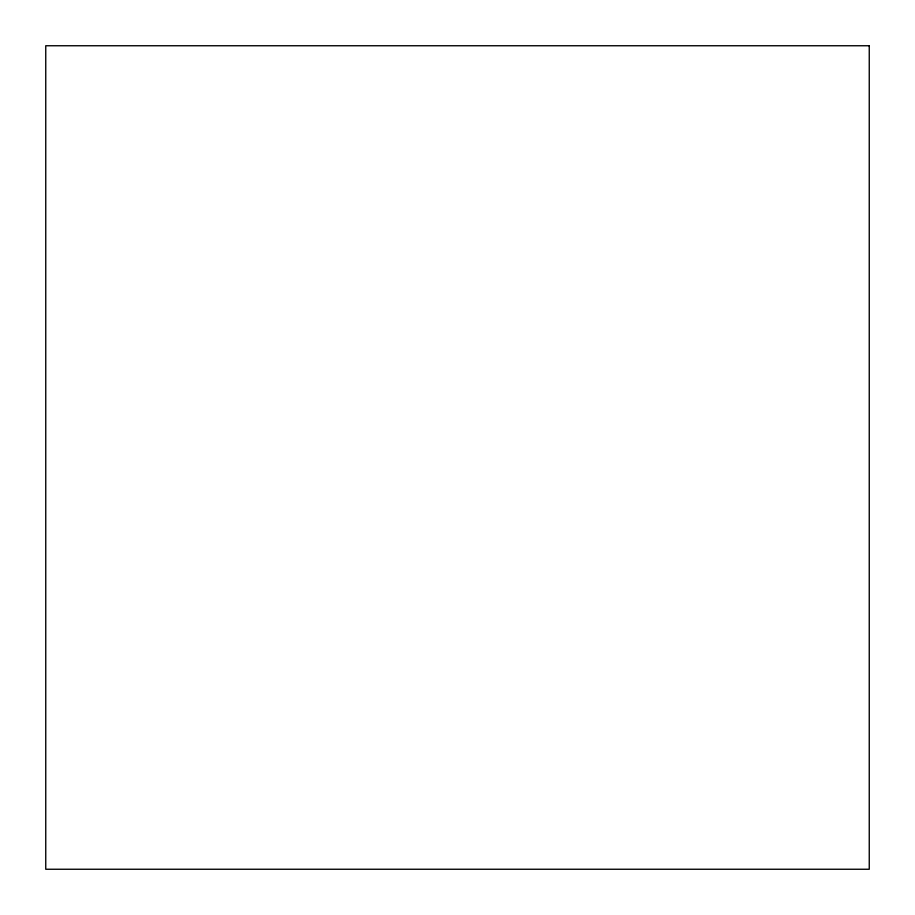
<?xml version="1.0" encoding="UTF-8"?>
<svg xmlns="http://www.w3.org/2000/svg" width="915" height="915" viewBox="0 0 915 915"><rect width="100%" height="100%" fill="white"/><g stroke="black" fill="none" stroke-linecap="round" stroke-linejoin="round"><path stroke-width="1.37" d="M869.25 45.75L45.75 45.75L45.75 869.25L869.25 869.25L869.25 45.75"/></g></svg>
